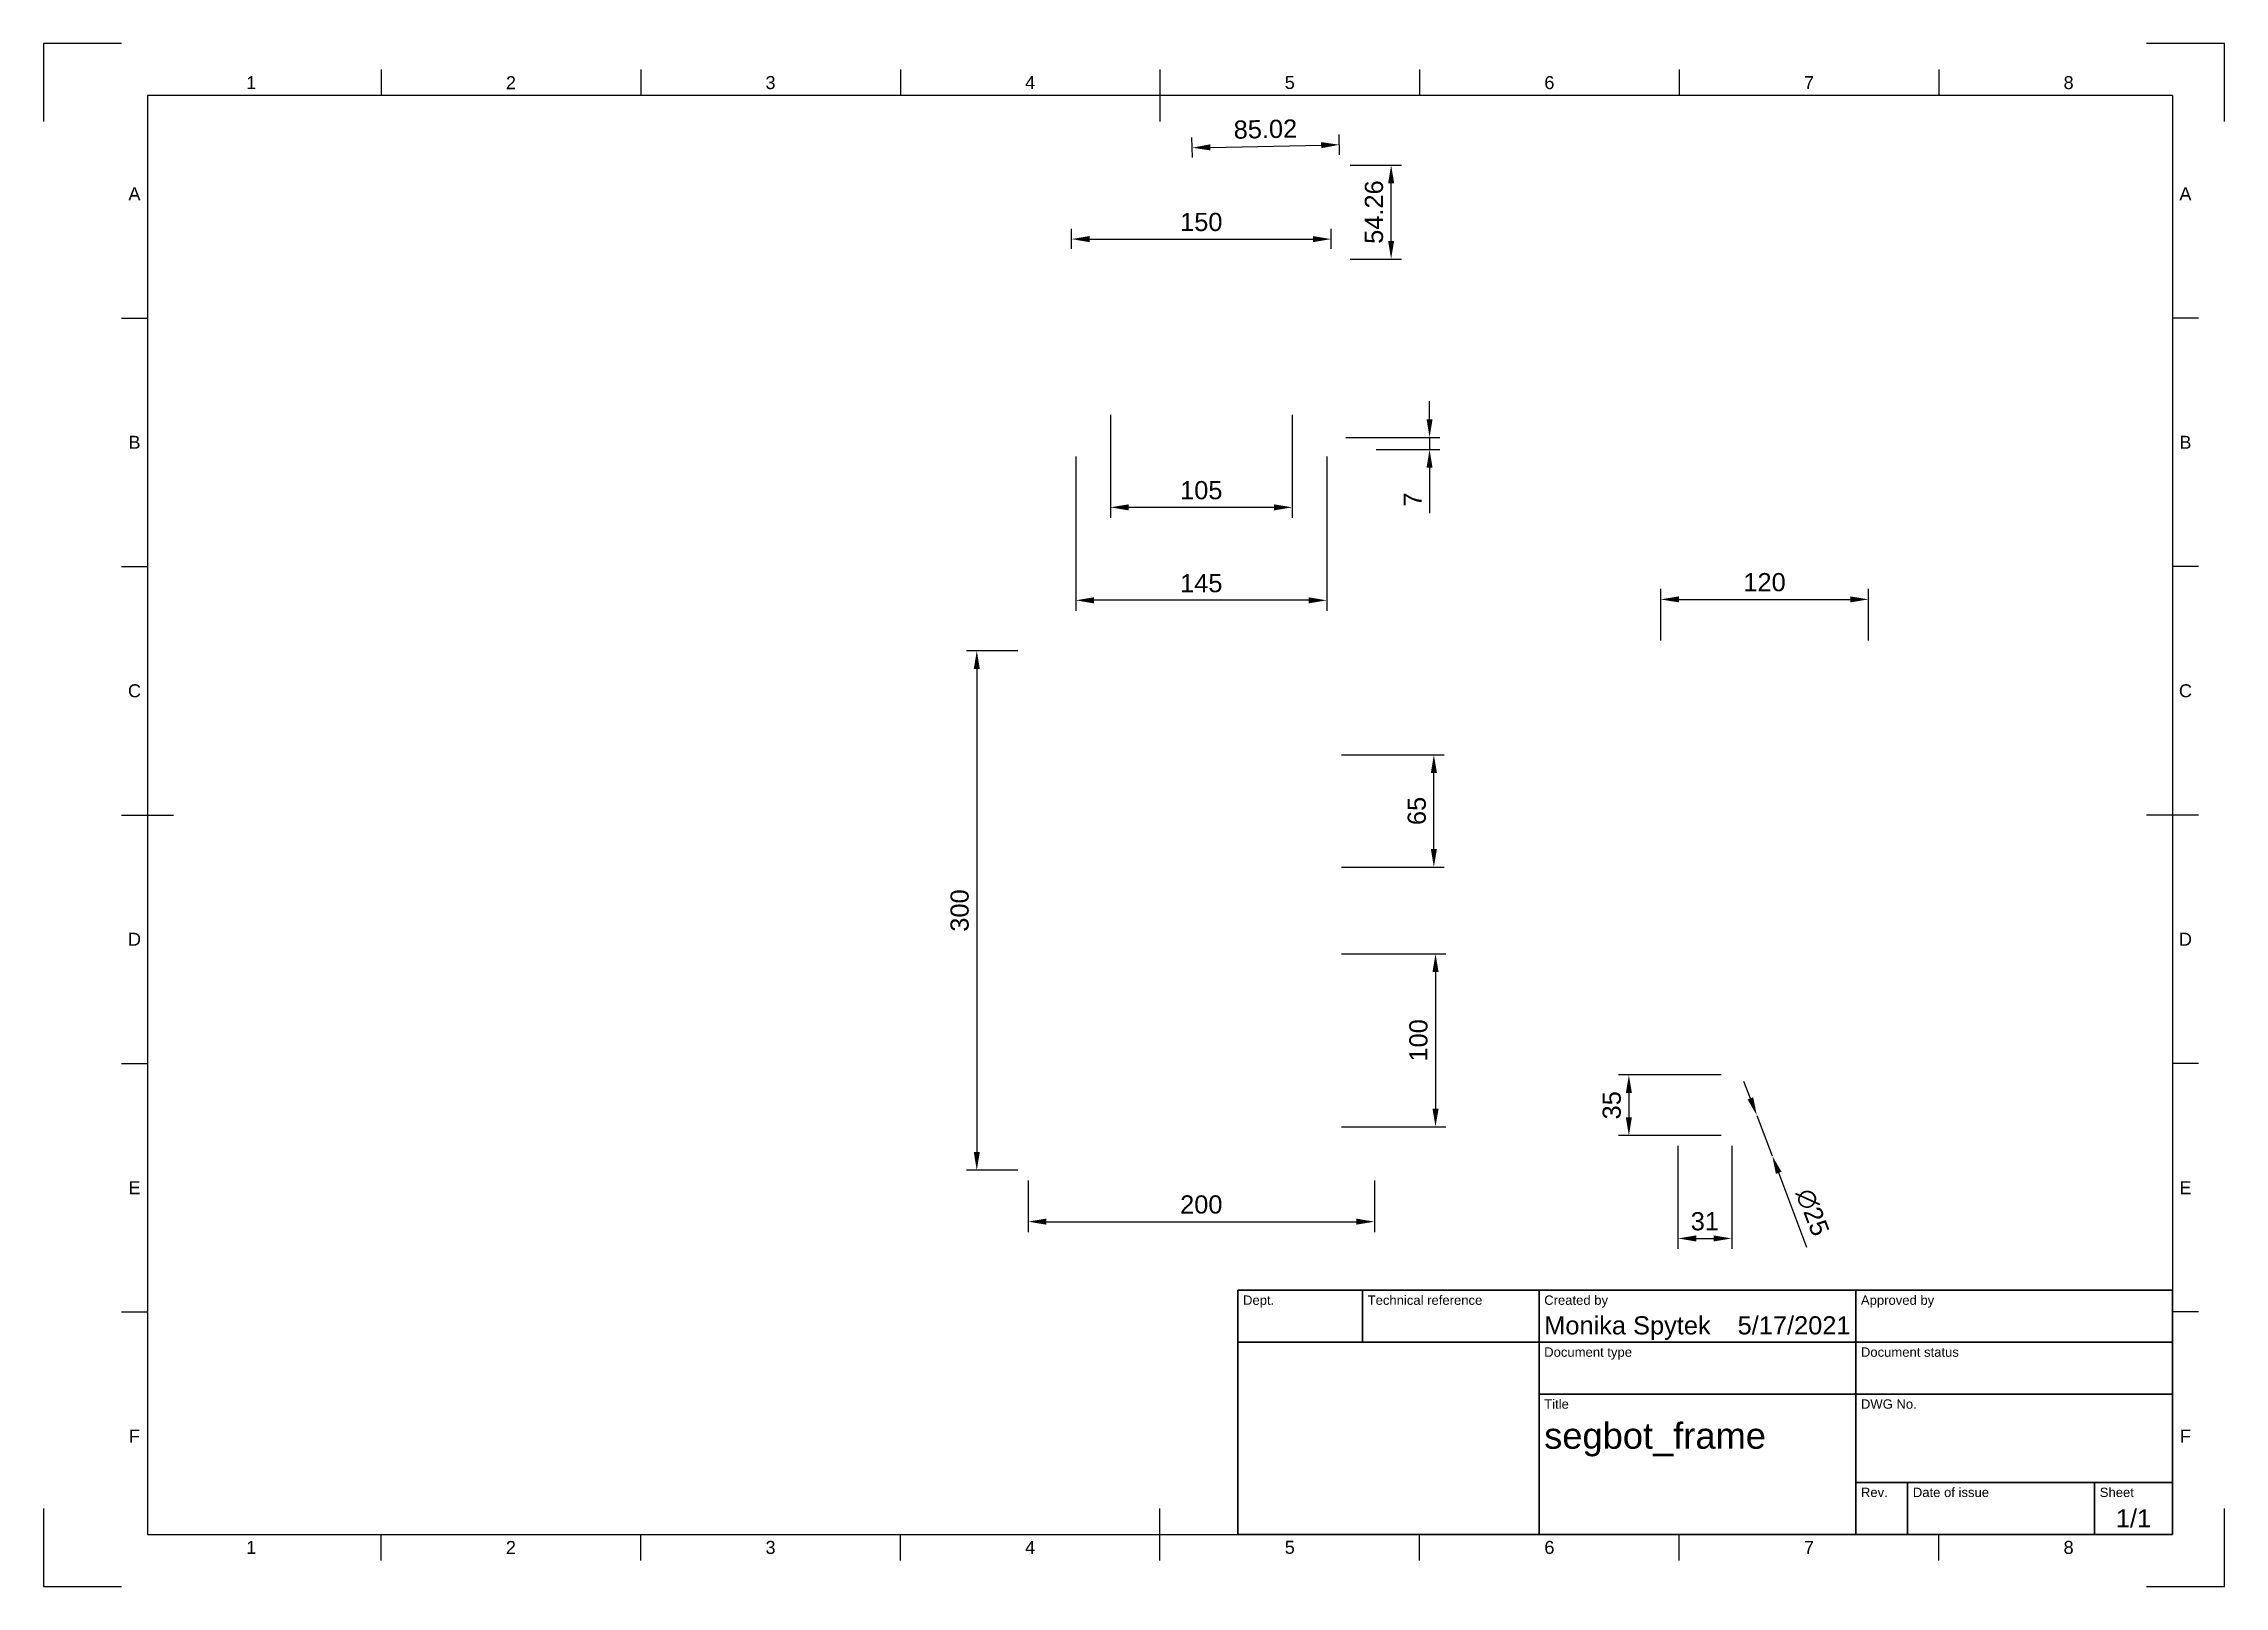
# Paper-space layout 'Sheet1' of a CAD drawing. Header units: millimetres. Extents: x 0 to 420, y 0 to 297.
import ezdxf
from ezdxf.enums import TextEntityAlignment as Align

# ---------------------------------------------------------------- set-up
doc = ezdxf.new("R2010")
doc.units = ezdxf.units.MM
doc.header["$LTSCALE"] = 0.75
for name, color, linetype, lineweight in [('Border', 7, 'Continuous', 25), ('Dimensions', 7, 'Continuous', 25), ('TitleBlock', 7, 'Continuous', 35)]:
    doc.layers.add(name, color=color, linetype=linetype, lineweight=lineweight)
doc.styles.add('FusionTitle', font='arial.ttf')
doc.styles.get("Standard").update_dxf_attribs({"font": 'arial.ttf'})
doc.dimstyles.new('ISO-25', dxfattribs={"dimtxt": 3.5, "dimasz": 3.5, "dimexe": 2, "dimexo": 2, "dimgap": 1.5, "dimtad": 1, "dimzin": 12, "dimdsep": 46, "dimtxsty": 'Standard', "dimcen": 0, "dimclrd": 256, "dimclre": 256, "dimclrt": 256, "dimazin": 3, "dimtp": 0.1, "dimtm": 0.1, "dimtfac": 0.714, "dimtmove": 0, "dimatfit": 3, "dimfxl": 1, "dimtzin": 12, "dimarcsym": 0})

# ---------------------------------------------------------------- blocks, each defined once
blk = doc.blocks.new('ISO_A3_SHEET')
at = {"layer": 'Border'}
for p, q in [((65, 292), (65, 287)), ((115, 292), (115, 287)), ((165, 292), (165, 287)), ((215, 292), (215, 282)), ((265, 292), (265, 287)), ((315, 292), (315, 287)), ((365, 292), (365, 287)), ((410, 287), (20, 287)), ((20, 287), (20, 10)), ((410, 287), (410, 10)), ((15, 244.16666), (20, 244.16666)), ((415, 244.16666), (410, 244.16666)), ((15, 196.33333), (20, 196.33333)), ((415, 196.33333), (410, 196.33333)), ((15, 148.5), (25, 148.5)), ((415, 148.5), (405, 148.5)), ((15, 100.66667), (20, 100.66667)), ((415, 100.66667), (410, 100.66667)), ((15, 52.83334), (20, 52.83334)), ((415, 52.83334), (410, 52.83334)), ((215, 5), (215, 15)), ((20, 10), (410, 10)), ((65, 5), (65, 10)), ((115, 5), (115, 10)), ((165, 5), (165, 10)), ((265, 5), (265, 10)), ((315, 5), (315, 10)), ((365, 5), (365, 10))]:
    blk.add_line(p, q, dxfattribs=at)
at = {"layer": 'Defpoints'}
for p, q in [((15, 297), (0, 297)), ((0, 297), (0, 282)), ((420, 297), (405, 297)), ((420, 282), (420, 297)), ((0, 15), (0, 0)), ((420, 0), (420, 15)), ((0, 0), (15, 0)), ((405, 0), (420, 0))]:
    blk.add_line(p, q, dxfattribs=at)
at = {"layer": 'Border', "style": 'FusionTitle'}
for s, p in [('1', (40, 289.5)), ('2', (90, 289.5)), ('3', (140, 289.5)), ('4', (190, 289.5)), ('5', (240, 289.5)), ('6', (290, 289.5)), ('7', (340, 289.5)), ('8', (390, 289.5)), ('A', (17.5, 268.08333)), ('A', (412.5, 268.08333)), ('B', (17.5, 220.25)), ('B', (412.5, 220.25)), ('C', (17.5, 172.41667)), ('C', (412.5, 172.41667)), ('D', (17.5, 124.58334)), ('D', (412.5, 124.58334)), ('E', (17.5, 76.75001)), ('E', (412.5, 76.75001)), ('F', (17.5, 28.91668)), ('F', (412.5, 28.91668)), ('1', (40, 7.5)), ('2', (90, 7.5)), ('3', (140, 7.5)), ('4', (190, 7.5)), ('5', (240, 7.5)), ('6', (290, 7.5)), ('7', (340, 7.5)), ('8', (390, 7.5))]:
    blk.add_text(s, height=2.5, dxfattribs=at).set_placement(p, align=Align.MIDDLE)
blk = doc.blocks.new('ISO_TITLEBLOCK')
at = {"layer": 'TitleBlock'}
for p, q in [((0, 47), (-180, 47)), ((-180, 47), (-180, 0)), ((-156, 37), (-156, 47)), ((-122, 0), (-122, 47)), ((-61, 0), (-61, 47)), ((0, 0), (0, 47)), ((-180, 37), (0, 37)), ((-122, 27), (0, 27)), ((-61, 10), (0, 10)), ((-51, 0), (-51, 10)), ((-15, 0), (-15, 10)), ((-180, 0), (0, 0))]:
    blk.add_line(p, q, dxfattribs=at)
at = {"layer": 'TitleBlock', "style": 'FusionTitle'}
for s, p in [('Dept.', (-179, 46)), ('Technical reference', (-155, 46)), ('Created by', (-121, 46)), ('Approved by', (-60, 46)), ('Document type', (-121, 36)), ('Document status', (-60, 36)), ('Title', (-121, 26)), ('DWG No.', (-60, 26)), ('Rev.', (-60, 9)), ('Date of issue', (-50, 9)), ('Sheet', (-14, 9))]:
    blk.add_text(s, height=1.8, dxfattribs=at).set_placement(p, align=Align.TOP_LEFT)
for tag, height, p in [('DEPT', 3.5, (-179, 42)), ('TECHNICAL_REFERENCE', 3.5, (-155, 42)), ('CREATED_BY', 3.5, (-121, 42)), ('APPROVED_BY', 3.5, (-60, 42)), ('DOCUMENT_TYPE', 3.5, (-121, 32)), ('DOCUMENT_STATUS', 3.5, (-60, 32)), ('TITLE_1', 5, (-121, 21.5)), ('TITLE_2', 5, (-121, 14)), ('TITLE_3', 5, (-121, 6.5)), ('DATE_OF_ISSUE', 3.5, (-50, 5))]:
    blk.add_attdef(tag, text='', height=height, dxfattribs=at).set_placement(p, align=Align.TOP_LEFT)
for tag, p in [('CREATED_DATE', (-62, 42)), ('APPROVED_DATE', (-0.99, 42))]:
    blk.add_attdef(tag, text='', height=3.5, dxfattribs=at).set_placement(p, align=Align.TOP_RIGHT)
for tag, height, p in [('DRAWING_NUMBER', 5, (-30.5, 19.75)), ('REV', 3.5, (-56, 4.85)), ('SHEET', 3.5, (-7.5, 4.85))]:
    blk.add_attdef(tag, text='', height=height, dxfattribs=at).set_placement(p, align=Align.TOP_CENTER)
blk = doc.blocks.new('*D29')
at = {"layer": 'Defpoints', "color": 0, "transparency": 16777216}
for p in [(249.62, 273.61), (259.52, 273.61), (249.62, 255.52)]:
    blk.add_point(p, dxfattribs=at)
at = {"layer": 'Dimensions', "lineweight": -2, "transparency": 16777216}
for p, q in [((251.62, 273.61), (261.52, 273.61)), ((259.52, 259.02), (259.52, 270.11)), ((251.62, 255.52), (261.52, 255.52))]:
    blk.add_line(p, q, dxfattribs=at)
at = {"layer": 'Dimensions', "transparency": 16777216}
for points in [[(258.94, 270.11), (260.1, 270.11), (259.52, 273.61)], [(258.94, 259.02), (260.1, 259.02), (259.52, 255.52)]]:
    blk.add_solid(points, dxfattribs=at)
at = {"layer": 'Dimensions', "transparency": 16777216, "insert": (256.23, 264.57), "char_height": 3.5, "attachment_point": 5, "rotation": 90}
blk.add_mtext('54.26', dxfattribs=at)
blk = doc.blocks.new('*D30')
at = {"layer": 'Defpoints', "color": 0, "transparency": 16777216}
for p in [(249.54, 277.53), (221.29, 273.05), (249.62, 273.61)]:
    blk.add_point(p, dxfattribs=at)
at = {"layer": 'Dimensions', "lineweight": -2, "transparency": 16777216}
for p, q in [((221.25, 275.05), (221.17, 278.96)), ((224.71, 277.03), (246.04, 277.46)), ((249.58, 275.61), (249.5, 279.53))]:
    blk.add_line(p, q, dxfattribs=at)
at = {"layer": 'Dimensions', "transparency": 16777216}
for points in [[(224.7, 277.62), (224.72, 276.45), (221.21, 276.96)], [(246.03, 278.04), (246.06, 276.87), (249.54, 277.53)]]:
    blk.add_solid(points, dxfattribs=at)
at = {"layer": 'Dimensions', "transparency": 16777216, "insert": (235.31, 280.53), "char_height": 3.5, "attachment_point": 5, "rotation": 1.1396}
blk.add_mtext('85.02', dxfattribs=at)
blk = doc.blocks.new('*D31')
at = {"layer": 'Defpoints', "color": 0, "transparency": 16777216}
for p in [(329.96, 90.67), (332.92, 82.88)]:
    blk.add_point(p, dxfattribs=at)
at = {"layer": 'Dimensions', "lineweight": -2, "transparency": 16777216}
for p, q in [((328.72, 93.95), (327.48, 97.22)), ((329.96, 90.67), (332.92, 82.88)), ((339.61, 65.26), (334.16, 79.61))]:
    blk.add_line(p, q, dxfattribs=at)
at = {"layer": 'Dimensions', "transparency": 16777216}
for points in [[(329.26, 94.15), (328.17, 93.74), (329.96, 90.67)], [(334.71, 79.82), (333.62, 79.4), (332.92, 82.88)]]:
    blk.add_solid(points, dxfattribs=at)
at = {"layer": 'Dimensions', "transparency": 16777216, "insert": (340.67, 72), "char_height": 3.5, "attachment_point": 5, "rotation": 290.7984}
blk.add_mtext('∅25', dxfattribs=at)
blk = doc.blocks.new('*D32')
at = {"layer": 'Defpoints', "color": 0, "transparency": 16777216}
for p in [(314.77, 86.78), (325.11, 86.78), (325.11, 66.98)]:
    blk.add_point(p, dxfattribs=at)
at = {"layer": 'Dimensions', "lineweight": -2, "transparency": 16777216}
for p, q in [((314.77, 84.78), (314.77, 64.98)), ((325.11, 84.78), (325.11, 64.98)), ((318.27, 66.98), (321.61, 66.98))]:
    blk.add_line(p, q, dxfattribs=at)
at = {"layer": 'Dimensions', "transparency": 16777216}
for points in [[(318.27, 67.56), (318.27, 66.4), (314.77, 66.98)], [(321.61, 67.56), (321.61, 66.4), (325.11, 66.98)]]:
    blk.add_solid(points, dxfattribs=at)
at = {"layer": 'Dimensions', "transparency": 16777216, "insert": (319.94, 70.27), "char_height": 3.5, "attachment_point": 5}
blk.add_mtext('31', dxfattribs=at)
blk = doc.blocks.new('*D34')
at = {"layer": 'Defpoints', "color": 0, "transparency": 16777216}
for p in [(325.11, 98.45), (305.31, 86.78), (325.11, 86.78)]:
    blk.add_point(p, dxfattribs=at)
at = {"layer": 'Dimensions', "lineweight": -2, "transparency": 16777216}
for p, q in [((323.11, 98.45), (303.31, 98.45)), ((305.31, 94.95), (305.31, 90.28)), ((323.11, 86.78), (303.31, 86.78))]:
    blk.add_line(p, q, dxfattribs=at)
at = {"layer": 'Dimensions', "transparency": 16777216}
for points in [[(304.73, 94.95), (305.89, 94.95), (305.31, 98.45)], [(304.73, 90.28), (305.89, 90.28), (305.31, 86.78)]]:
    blk.add_solid(points, dxfattribs=at)
at = {"layer": 'Dimensions', "transparency": 16777216, "insert": (302.02, 92.61), "char_height": 3.5, "attachment_point": 5, "rotation": 90}
blk.add_mtext('35', dxfattribs=at)
blk = doc.blocks.new('*D36')
at = {"layer": 'Defpoints', "color": 0, "transparency": 16777216}
for p in [(189.62, 80.11), (256.29, 80.11), (256.29, 70.21)]:
    blk.add_point(p, dxfattribs=at)
at = {"layer": 'Dimensions', "lineweight": -2, "transparency": 16777216}
for p, q in [((189.62, 78.11), (189.62, 68.21)), ((256.29, 78.11), (256.29, 68.21)), ((193.12, 70.21), (252.79, 70.21))]:
    blk.add_line(p, q, dxfattribs=at)
at = {"layer": 'Dimensions', "transparency": 16777216}
for points in [[(193.12, 70.8), (193.12, 69.63), (189.62, 70.21)], [(252.79, 70.8), (252.79, 69.63), (256.29, 70.21)]]:
    blk.add_solid(points, dxfattribs=at)
at = {"layer": 'Dimensions', "transparency": 16777216, "insert": (222.96, 73.5), "char_height": 3.5, "attachment_point": 5}
blk.add_mtext('200', dxfattribs=at)
blk = doc.blocks.new('*D37')
at = {"layer": 'Defpoints', "color": 0, "transparency": 16777216}
for p in [(189.62, 180.11), (179.72, 80.11), (189.62, 80.11)]:
    blk.add_point(p, dxfattribs=at)
at = {"layer": 'Dimensions', "lineweight": -2, "transparency": 16777216}
for p, q in [((187.62, 180.11), (177.72, 180.11)), ((179.72, 176.61), (179.72, 83.61)), ((187.62, 80.11), (177.72, 80.11))]:
    blk.add_line(p, q, dxfattribs=at)
at = {"layer": 'Dimensions', "transparency": 16777216}
for points in [[(179.14, 176.61), (180.31, 176.61), (179.72, 180.11)], [(179.14, 83.61), (180.31, 83.61), (179.72, 80.11)]]:
    blk.add_solid(points, dxfattribs=at)
at = {"layer": 'Dimensions', "transparency": 16777216, "insert": (176.43, 130.11), "char_height": 3.5, "attachment_point": 5, "rotation": 90}
blk.add_mtext('300', dxfattribs=at)
blk = doc.blocks.new('*D38')
at = {"layer": 'Defpoints', "color": 0, "transparency": 16777216}
for p in [(351.44, 190.01), (311.44, 180.11), (351.44, 180.11)]:
    blk.add_point(p, dxfattribs=at)
at = {"layer": 'Dimensions', "lineweight": -2, "transparency": 16777216}
for p, q in [((311.44, 182.11), (311.44, 192.01)), ((314.94, 190.01), (347.94, 190.01)), ((351.44, 182.11), (351.44, 192.01))]:
    blk.add_line(p, q, dxfattribs=at)
at = {"layer": 'Dimensions', "transparency": 16777216}
for points in [[(314.94, 190.59), (314.94, 189.43), (311.44, 190.01)], [(347.94, 190.59), (347.94, 189.43), (351.44, 190.01)]]:
    blk.add_solid(points, dxfattribs=at)
at = {"layer": 'Dimensions', "transparency": 16777216, "insert": (331.44, 193.3), "char_height": 3.5, "attachment_point": 5}
blk.add_mtext('120', dxfattribs=at)
blk = doc.blocks.new('*D39')
at = {"layer": 'Defpoints', "color": 0, "transparency": 16777216}
for p in [(198.79, 219.52), (247.12, 219.52), (198.79, 189.83)]:
    blk.add_point(p, dxfattribs=at)
at = {"layer": 'Dimensions', "lineweight": -2, "transparency": 16777216}
for p, q in [((198.79, 217.52), (198.79, 187.83)), ((247.12, 217.52), (247.12, 187.83)), ((243.62, 189.83), (202.29, 189.83))]:
    blk.add_line(p, q, dxfattribs=at)
at = {"layer": 'Dimensions', "transparency": 16777216}
for points in [[(202.29, 190.41), (202.29, 189.24), (198.79, 189.83)], [(243.62, 190.41), (243.62, 189.24), (247.12, 189.83)]]:
    blk.add_solid(points, dxfattribs=at)
at = {"layer": 'Dimensions', "transparency": 16777216, "insert": (222.96, 193.11), "char_height": 3.5, "attachment_point": 5}
blk.add_mtext('145', dxfattribs=at)
blk = doc.blocks.new('*D40')
at = {"layer": 'Defpoints', "color": 0, "transparency": 16777216}
for p in [(205.46, 227.52), (240.46, 227.52), (205.46, 207.73)]:
    blk.add_point(p, dxfattribs=at)
at = {"layer": 'Dimensions', "lineweight": -2, "transparency": 16777216}
for p, q in [((205.46, 225.52), (205.46, 205.73)), ((240.46, 225.52), (240.46, 205.73)), ((236.96, 207.73), (208.96, 207.73))]:
    blk.add_line(p, q, dxfattribs=at)
at = {"layer": 'Dimensions', "transparency": 16777216}
for points in [[(208.96, 208.31), (208.96, 207.14), (205.46, 207.73)], [(236.96, 208.31), (236.96, 207.14), (240.46, 207.73)]]:
    blk.add_solid(points, dxfattribs=at)
at = {"layer": 'Dimensions', "transparency": 16777216, "insert": (222.96, 211.01), "char_height": 3.5, "attachment_point": 5}
blk.add_mtext('105', dxfattribs=at)
blk = doc.blocks.new('*D41')
at = {"layer": 'Defpoints', "color": 0, "transparency": 16777216}
for p in [(248.79, 221.19), (254.62, 218.86), (266.92, 218.86)]:
    blk.add_point(p, dxfattribs=at)
at = {"layer": 'Dimensions', "lineweight": -2, "transparency": 16777216}
for p, q in [((266.92, 224.69), (266.92, 228.19)), ((250.79, 221.19), (268.92, 221.19)), ((256.62, 218.86), (268.92, 218.86)), ((266.92, 221.19), (266.92, 218.86)), ((266.92, 215.36), (266.92, 206.59))]:
    blk.add_line(p, q, dxfattribs=at)
at = {"layer": 'Dimensions', "transparency": 16777216}
for points in [[(266.34, 224.69), (267.5, 224.69), (266.92, 221.19)], [(266.34, 215.36), (267.5, 215.36), (266.92, 218.86)]]:
    blk.add_solid(points, dxfattribs=at)
at = {"layer": 'Dimensions', "transparency": 16777216, "insert": (263.67, 209.23), "char_height": 3.5, "attachment_point": 5, "rotation": 90}
blk.add_mtext('7', dxfattribs=at)
blk = doc.blocks.new('*D42')
at = {"layer": 'Defpoints', "color": 0, "transparency": 16777216}
for p in [(247.96, 160.11), (267.75, 160.11), (247.96, 138.45)]:
    blk.add_point(p, dxfattribs=at)
at = {"layer": 'Dimensions', "lineweight": -2, "transparency": 16777216}
for p, q in [((249.96, 160.11), (269.75, 160.11)), ((267.75, 141.95), (267.75, 156.61)), ((249.96, 138.45), (269.75, 138.45))]:
    blk.add_line(p, q, dxfattribs=at)
at = {"layer": 'Dimensions', "transparency": 16777216}
for points in [[(267.17, 156.61), (268.34, 156.61), (267.75, 160.11)], [(267.17, 141.95), (268.34, 141.95), (267.75, 138.45)]]:
    blk.add_solid(points, dxfattribs=at)
at = {"layer": 'Dimensions', "transparency": 16777216, "insert": (264.47, 149.28), "char_height": 3.5, "attachment_point": 5, "rotation": 90}
blk.add_mtext('65', dxfattribs=at)
blk = doc.blocks.new('*D43')
at = {"layer": 'Defpoints', "color": 0, "transparency": 16777216}
for p in [(247.96, 121.78), (247.96, 88.45), (268.07, 88.45)]:
    blk.add_point(p, dxfattribs=at)
at = {"layer": 'Dimensions', "lineweight": -2, "transparency": 16777216}
for p, q in [((249.96, 121.78), (270.07, 121.78)), ((268.07, 118.28), (268.07, 91.95)), ((249.96, 88.45), (270.07, 88.45))]:
    blk.add_line(p, q, dxfattribs=at)
at = {"layer": 'Dimensions', "transparency": 16777216}
for points in [[(267.49, 118.28), (268.66, 118.28), (268.07, 121.78)], [(267.49, 91.95), (268.66, 91.95), (268.07, 88.45)]]:
    blk.add_solid(points, dxfattribs=at)
at = {"layer": 'Dimensions', "transparency": 16777216, "insert": (264.79, 105.11), "char_height": 3.5, "attachment_point": 5, "rotation": 90}
blk.add_mtext('100', dxfattribs=at)
blk = doc.blocks.new('*D44')
at = {"layer": 'Defpoints', "color": 0, "transparency": 16777216}
for p in [(247.96, 259.37), (197.96, 255.52), (247.96, 255.52)]:
    blk.add_point(p, dxfattribs=at)
at = {"layer": 'Dimensions', "lineweight": -2, "transparency": 16777216}
for p, q in [((197.96, 257.52), (197.96, 261.37)), ((247.96, 257.52), (247.96, 261.37)), ((201.46, 259.37), (244.46, 259.37))]:
    blk.add_line(p, q, dxfattribs=at)
at = {"layer": 'Dimensions', "transparency": 16777216}
for points in [[(201.46, 259.95), (201.46, 258.78), (197.96, 259.37)], [(244.46, 259.95), (244.46, 258.78), (247.96, 259.37)]]:
    blk.add_solid(points, dxfattribs=at)
at = {"layer": 'Dimensions', "transparency": 16777216, "insert": (222.96, 262.65), "char_height": 3.5, "attachment_point": 5}
blk.add_mtext('150', dxfattribs=at)

psp = doc.layouts.new('Sheet1')

# ---------------------------------------------------------------- block references
at = {"layer": 'Border'}
psp.add_blockref('ISO_A3_SHEET', (0, 0), dxfattribs=at)
at = {"layer": 'TitleBlock'}
psp.add_blockref('ISO_TITLEBLOCK', (410, 10), dxfattribs=at).add_auto_attribs({'CREATED_DATE': '5/17/2021', 'SHEET': '1/1', 'TITLE_1': 'segbot_frame', 'CREATED_BY': 'Monika Spytek'})

# ---------------------------------------------------------------- dimensions: what is measured, and where the dimension line sits
at = {"layer": 'Dimensions'}
for p1, p2, distance, picture, middle in [((221.2885, 273.0465), (249.6219, 273.6101), 3.9168, '*D30', (235.3119, 280.5306)), ((249.6219, 255.5247), (249.6219, 273.6101), -9.8995, '*D29', (256.2344, 264.5674)), ((197.9552, 255.5247), (247.9552, 255.5247), 3.8409, '*D44', (222.9552, 262.6525)), ((240.4552, 227.5247), (205.4552, 227.5247), 19.799, '*D40', (222.9552, 211.0127)), ((247.1219, 219.5247), (198.7885, 219.5247), 29.6985, '*D39', (222.9552, 193.1132)), ((311.4409, 180.1118), (351.4409, 180.1118), 9.8995, '*D38', (331.4409, 193.2983)), ((189.6219, 180.1118), (189.6219, 80.1118), -9.8995, '*D37', (176.4342, 130.1118)), ((247.9552, 138.4452), (247.9552, 160.1118), -19.799, '*D42', (264.4672, 149.2785)), ((247.9552, 121.7785), (247.9552, 88.4452), 20.1169, '*D43', (264.7851, 105.1118)), ((325.1076, 98.4452), (325.1076, 86.7785), -19.799, '*D34', (302.0204, 92.6118)), ((314.7743, 86.7785), (325.1076, 86.7785), -19.799, '*D32', (319.9409, 70.2677)), ((189.6219, 80.1118), (256.2885, 80.1118), -9.8995, '*D36', (222.9552, 73.4993))]:
    dim = psp.add_aligned_dim(p1=p1, p2=p2, distance=distance, dimstyle='ISO-25', override={"dimlfac": -3, "dimclrd": 256, "dimclre": 256}, dxfattribs=at)
    dim.commit()
    dim.dimension.update_dxf_attribs({"geometry": picture, "text_midpoint": middle})
dim = psp.add_linear_dim(base=(266.9209, 218.858), p1=(248.7885, 221.1913), p2=(254.6219, 218.858), angle=90, dimstyle='ISO-25', override={"dimlfac": -3, "dimclrd": 256, "dimclre": 256}, dxfattribs=at)
dim.commit()
dim.dimension.update_dxf_attribs({"geometry": '*D41', "text_midpoint": (263.6709, 209.2252)})
dim = psp.add_diameter_dim_2p(p1=(329.9614, 90.6737), p2=(332.9204, 82.8834), dimstyle='ISO-25', override={"dimlfac": -3, "dimclrd": 256, "dimclre": 256}, dxfattribs=at)
dim.commit()
dim.dimension.update_dxf_attribs({"geometry": '*D31', "text_midpoint": (337.5095, 70.8016)})

doc.saveas('drawing.dxf')
